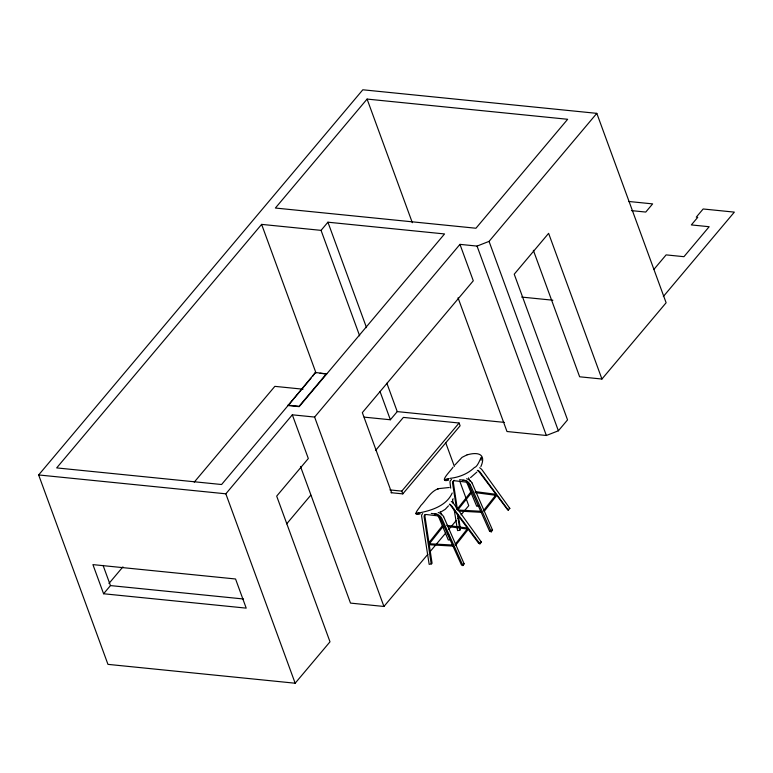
<?xml version="1.0" encoding="UTF-8"?>
<svg xmlns="http://www.w3.org/2000/svg" width="773" height="773" viewBox="0 0 773 773"><rect width="100%" height="100%" fill="white"/><g stroke="black" fill="none" stroke-linecap="round" stroke-linejoin="round"><path stroke-width="1.16" d="M481.125 460.244C482.536 450.978 478.709 466.718 474.487 467.472C467.858 473.888 459.046 477.318 449.992 478.371M452.775 499.6L453.094 498.701M452.215 492.99C446.098 506.924 428.638 511.311 416.048 513.465M480.893 466.563C486.546 453.857 477.878 451.722 467.105 454.872M422.676 513.601L422.271 514.035A5.653 4.329 48.8 0 0 421.556 515.746L429.17 564.358L430.426 564.155A1.198 0.628 -20.1 0 1 431.208 563.942L424.106 516.567A3.169 2.425 47.5 0 1 425.024 514.779A2.986 2.29 46.2 0 1 426.029 514.489L437.083 515.775A4.483 3.45 45.9 0 1 440.562 518.596L461.52 565.063A1.159 0.609 -20.1 0 1 461.983 565.305L462.901 565.565L464.119 563.836L443.673 516.76M452.514 482.825A3.169 2.425 47.5 0 1 453.432 481.038A2.986 2.29 46.2 0 1 454.427 480.748L465.481 482.023A4.483 3.45 45.9 0 1 468.969 484.845L489.609 531.302L490.14 530.549M489.609 531.302L489.927 531.322A1.159 0.609 -20.1 0 1 490.391 531.563L491.309 531.814L492.527 530.085L472.081 483.019M431.537 563.942L432.068 563.198L424.87 515.852A3.16 2.396 46.3 0 1 425.295 514.518M454.138 509.368L457.568 530.607L458.824 530.404A1.198 0.628 -20.1 0 1 459.606 530.201L460.466 529.447L458.321 515.369M455.055 544.443L467.172 529.09M455.722 545.197L467.868 529.814M483.454 510.702L495.57 495.338M484.12 511.455L496.266 496.063M428.667 543.042L442.34 525.862M429.363 543.767L443.006 526.616M457.065 509.291L470.738 492.111M457.761 510.016L471.404 492.874M448.456 505.851L445.219 509.32L441.083 511.871M476.864 472.1L470.554 477.617M596.814 113.351L489.058 241.379L477.047 246.085L459.964 244.365L314.611 417.062L292.329 414.821L308.321 458.524L276.686 496.121L330.003 641.812L295.16 683.216L107.959 664.365L38.65 474.951L362.817 89.784L596.814 113.351L666.123 302.765L601.935 379.031L579.644 376.789L533.351 250.288M320.032 373.282L326.718 373.958L315.442 372.47L288.058 405.525L299.209 406.646L444.552 233.948L327.926 222.199L321.056 230.364L261.622 224.383L56.671 467.907L221.58 484.516L310.988 378.287M367.088 99.079L275.381 208.034L475.946 228.238L567.653 119.284L367.088 99.079L412.328 222.701M108.964 583.46L122.917 566.88M194.236 482.149L274.85 386.355L302.997 389.196M103.592 593.761L246.21 608.129L235.552 578.987L92.924 564.619L103.592 593.761L110.471 585.586L243.505 598.988M312.514 376.47L315.442 372.47M287.933 405.158L299.074 406.279L326.583 373.591M38.65 474.951L225.842 493.812L292.329 414.821M286.677 523.833L310.765 495.203M364.218 417.14L390.365 419.768L397.245 411.603L504.344 422.387M375.504 450.533L403.39 417.401L459.094 423.015L460.109 425.778L402.801 493.879L390.945 492.691M389.93 489.918L401.786 491.116L459.094 423.015M653.89 269.429L666.123 254.887L683.95 256.684L709.17 226.721L691.342 224.924L697.758 217.3L696.27 217.145L703.15 208.981L734.35 212.121L663.331 296.513M300.484 466.438L350.498 603.104L383.93 606.467L427.884 554.241M430.194 551.497L445.615 533.167M448.698 529.505L456.408 520.345M457.954 518.509L459.5 516.673M461.037 514.847L468.747 505.677L459.722 481.028M458.051 297.808L506.991 431.518L546.356 435.489L558.377 430.793L567.546 419.894L514.229 274.193L548.617 233.34L601.935 379.031M455.007 464.911L462.061 457.345L466.882 454.93M453.017 467.192C451.567 470.052 437.47 483.251 448.611 480.13M449.384 504.411A4.493 2.3 33.7 0 1 450.92 505.793L478.487 543.1L479.144 542.346M507.552 509.736L508.315 510.093L509.822 508.383L482.033 469.82A6.996 3.459 32.6 0 0 479.685 467.723M478.487 543.1L479.917 543.844L481.415 542.134L453.625 503.561A6.996 3.459 32.6 0 0 451.287 501.464M451.548 479.502L450.678 480.284A5.653 4.329 48.8 0 0 449.963 481.994L450.698 488.13M462.94 480.226L465.684 480.68M434.532 513.968L437.276 514.422M480.448 542.134L481.415 542.134M444.446 479.714L448.842 478.603M438.475 488.681L437.499 488.932L438.32 488.72C430.503 491.406 426.474 499.86 420.899 505.436C418.995 508.721 411.101 516.644 420.212 513.881M438.697 488.623L449.277 487.492M444.62 479.675L448.417 479.25M416.212 513.427L419.005 513.088M450.273 539.699L448.292 539.979L438.088 515.485M491.696 530.075L492.527 530.085M463.288 563.817L464.119 563.836M479.028 505.957L476.69 506.228L466.496 481.734M457.935 510.016L480.748 511.282M459.133 511.088L482.004 512.364M429.527 543.757L452.34 545.023M429.527 544.772L453.596 546.105M628.7 201.473L652.634 203.888L645.764 212.063L631.435 210.614M521.669 297.074L552.888 300.214M459.664 479.685L464.911 480.342A6.696 5.121 45.8 0 1 467.008 481.221M431.257 513.427L436.503 514.093A6.696 5.121 45.8 0 1 438.61 514.973A6.996 5.392 46.1 0 1 441.827 518.451L462.901 565.565M460.466 529.447L459.616 528.916M475.202 491.599L495.483 494.256M475.211 492.614L495.445 495.261M446.804 525.35L467.076 527.998M448.002 526.519L467.047 529.012M509.069 508.276L509.822 508.383M507.494 509.62L479.299 472.052A4.493 2.3 33.7 0 0 477.347 470.38M480.352 472.535L508.315 510.093M479.917 543.844L451.954 506.286A6.918 3.643 34.6 0 0 449.673 504.102M470.274 484.69L491.309 531.814M448.33 534.133L449.712 537.477M468.583 477.84L469.916 481.125M440.175 511.591L441.509 514.876M489.058 241.379L558.377 430.793M477.047 246.085L546.356 435.489M459.964 244.365L473.289 280.783L362.334 412.627L391.65 492.759M445.779 442.919L454.398 466.457M327.926 222.199L366.528 327.675M386.867 383.244L397.245 411.603M321.056 230.364L359.648 335.84M379.987 391.418L390.365 419.768M401.786 491.116L402.801 493.879M261.622 224.383L315.993 372.953M314.611 417.062L383.93 606.467M225.842 493.812L295.16 683.216M103.08 565.411L110.471 585.586M452.611 499.928L453.181 503.465M456.601 509.069L452.505 482.825M457.345 513.765L459.935 530.201M457.423 509.504L453.278 482.101A3.16 2.396 46.3 0 1 454.176 480.333M466.998 481.26A6.996 5.392 46.1 0 1 470.235 484.71M466.602 478.758A6.918 5.247 43.4 0 1 472.071 483.019M478.072 470.361A6.918 3.643 34.6 0 1 480.41 472.525M438.204 512.509A6.918 5.247 43.4 0 1 443.663 516.76"/></g></svg>
